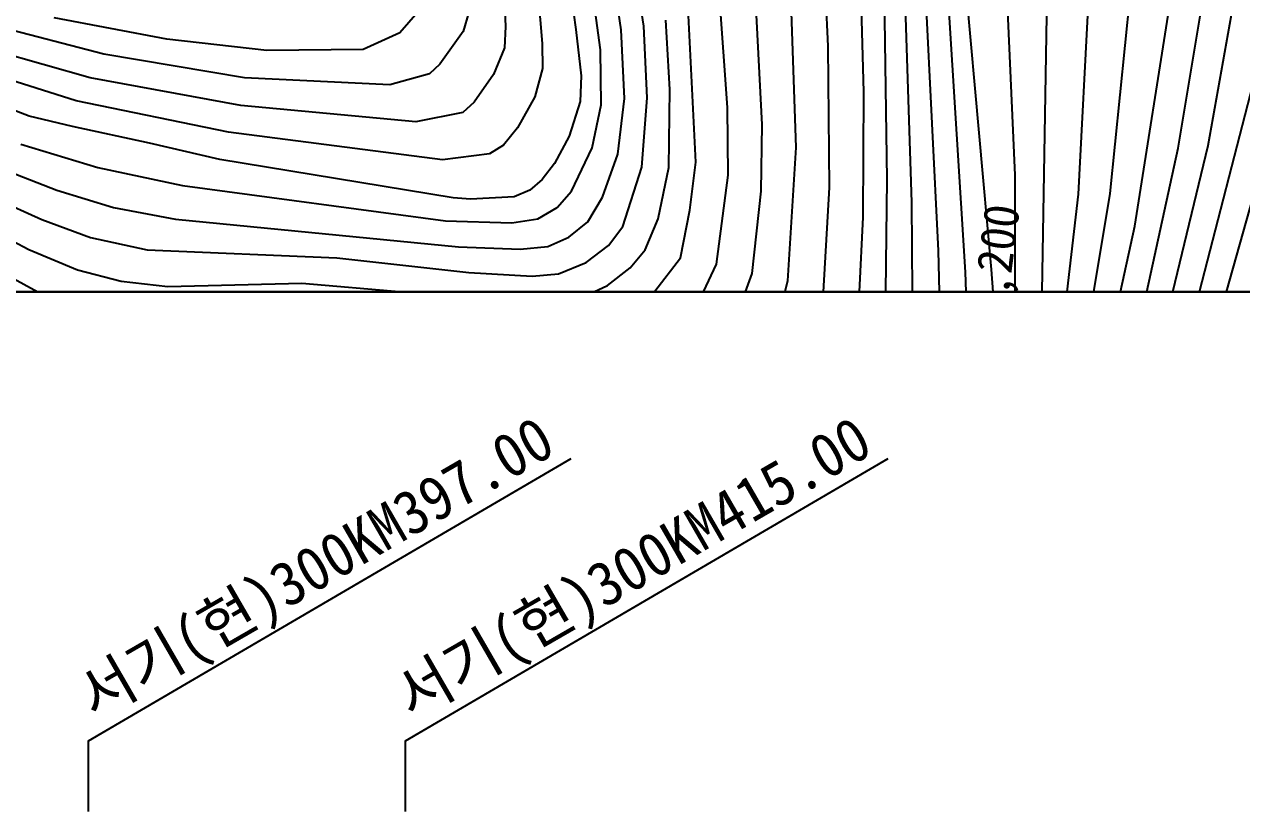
# Model space of a CAD drawing. Header units: millimetres. Extents: x 18534 to 19330, y 1103 to 1809.
# Drawn here: x 19117.1 to 19186.1, y 1364.9 to 1409.6 of the extents above; entities that cross this region are included whole.
import ezdxf
from ezdxf.enums import TextEntityAlignment as Align
from ezdxf.xclip import XClip

# ---------------------------------------------------------------- set-up
doc = ezdxf.new("R2010")
doc.units = ezdxf.units.MM
doc.header["$LTSCALE"] = 10
doc.header["$MEASUREMENT"] = 0
doc.header["$XCLIPFRAME"] = 2
doc.layers.add('TX-PAPR', color=2, linetype='Continuous', plot=False)
for name, color, linetype in [('TZ-BASE', 253, 'Continuous'), ('TZ-LEAL', 1, 'Continuous'), ('TZ-LEAT', 3, 'Continuous')]:
    doc.layers.add(name, color=color, linetype=linetype)
doc.styles.add('HANA', font='GulimChe.ttf')
doc.styles.add('굴림체', font='GulimChe.ttf')

# ---------------------------------------------------------------- blocks, each defined once
blk = doc.blocks.new('JD-DFMKFD4RX')
at = {"layer": 'TZ-BASE'}
for p, q in [((539.847, -38.613, 179), (540.825, -61.055, 179)), ((542.148, -38.608, 180), (542.861, -63.646, 180)), ((543.755, -38.372, 181), (544.174, -68.632, 181)), ((562.406, -66.689, 192), (566.926, -41.472, 192)), ((524.269, -43.504, 170), (526.535, -60.105, 170)), ((560.714, -66.847, 191), (564.695, -42.907, 191)), ((558.256, -71.276, 190), (562.454, -44.528, 190)), ((527.936, -61.274, 171), (525.688, -44.936, 171)), ((529.114, -60.133, 172), (527.153, -46.813, 172)), ((530.383, -59.926, 173), (528.397, -47.014, 173)), ((544.899, -48.732, 182), (545.571, -69.931, 182)), ((522.125, -50.028, 168), (522.548, -59.94, 168)), ((523.695, -50.577, 169), (524.633, -60.907, 169)), ((547.232, -51.6, 184), (548.613, -73.881, 184)), ((546.054, -51.963, 183), (547.085, -72.663, 183)), ((548.303, -53.845, 185), (550.095, -73.728, 185)), ((556.845, -69.427, 189), (558.371, -54.414, 189)), ((551.463, -68.373, 186), (550.88, -55.25, 186)), ((552.947, -76.97, 187), (553.315, -55.583, 187)), ((555.058, -69.463, 188), (555.75, -55.916, 188)), ((499.751, -61.509, 167), (483.59, -57.291, 167)), ((534.651, -57.968, 176), (535.12, -64.535, 176)), ((536.721, -58.56, 177), (537.078, -65.504, 177)), ((498.974, -62.845, 168), (486.034, -59.179, 168)), ((517.567, -59.131, 166), (516.553, -60.294, 166)), ((520.46, -59.122, 167), (520.15, -60.23, 167)), ((533.346, -67.644, 175), (532.908, -58.943, 175)), ((538.759, -59.132, 178), (539.012, -66.806, 178)), ((503.321, -60.652, 166), (496.929, -59.446, 166)), ((522.548, -59.94, 168), (522.489, -61.157, 168)), ((530.581, -63.984, 173), (530.383, -59.926, 173)), ((531.861, -63.521, 174), (531.64, -59.587, 174)), ((508.998, -61.306, 166), (503.321, -60.652, 166)), ((516.553, -60.294, 166), (514.462, -61.24, 166)), ((520.15, -60.23, 167), (518.826, -62.075, 167)), ((526.535, -60.105, 170), (526.828, -62.74, 170)), ((529.293, -64.026, 172), (529.114, -60.133, 172)), ((498.179, -64.164, 169), (488.607, -61.13, 169)), ((514.462, -61.24, 166), (508.998, -61.306, 166)), ((522.489, -61.157, 168), (521.871, -62.661, 168)), ((524.633, -60.907, 169), (524.643, -62.319, 169)), ((527.965, -64.387, 171), (527.936, -61.274, 171)), ((540.825, -61.055, 179), (540.903, -69.075, 179)), ((507.74, -62.848, 167), (499.751, -61.509, 167)), ((518.826, -62.075, 167), (518.227, -62.63, 167)), ((495.526, -65.032, 170), (488.197, -62.234, 170)), ((507.532, -64.43, 168), (498.974, -62.845, 168)), ((518.227, -62.63, 167), (515.973, -63.254, 167)), ((521.871, -62.661, 168), (520.757, -64.239, 168)), ((524.643, -62.319, 169), (524.202, -63.939, 169)), ((526.828, -62.74, 170), (526.772, -64.195, 170)), ((562.403, -78.696, 194), (566.942, -62.557, 194)), ((515.973, -63.254, 167), (507.74, -62.848, 167)), ((531.807, -67.934, 174), (531.861, -63.521, 174)), ((560.978, -78.621, 193), (564.964, -63.191, 193)), ((506.829, -65.945, 169), (498.179, -64.164, 169)), ((524.202, -63.939, 169), (523.233, -65.692, 169)), ((526.772, -64.195, 170), (526.164, -66.162, 170)), ((528.91, -67.183, 172), (529.293, -64.026, 172)), ((530.269, -67.931, 173), (530.581, -63.984, 173)), ((542.861, -63.646, 180), (542.818, -70.755, 180)), ((485.988, -64.895, 172), (497.093, -69.229, 172)), ((517.451, -65.354, 168), (507.532, -64.43, 168)), ((520.117, -64.813, 168), (517.451, -65.354, 168)), ((520.757, -64.239, 168), (520.117, -64.813, 168)), ((527.452, -66.833, 171), (527.965, -64.387, 171)), ((535.12, -64.535, 176), (535.151, -68.385, 176)), ((497.97, -65.611, 170), (495.526, -65.032, 170)), ((537.078, -65.504, 177), (537.028, -69.291, 177)), ((502.353, -66.571, 170), (497.97, -65.611, 170)), ((518.962, -67.503, 169), (506.829, -65.945, 169)), ((523.233, -65.692, 169), (522.423, -66.676, 169)), ((526.164, -66.162, 170), (525.315, -67.717, 170)), ((487.444, -66.905, 173), (496.237, -70.897, 173)), ((495.052, -66.613, 171), (499.413, -67.94, 171)), ((506.345, -67.482, 170), (502.353, -66.571, 170)), ((522.423, -66.676, 169), (521.628, -67.167, 169)), ((526.293, -69.284, 171), (527.452, -66.833, 171)), ((539.012, -66.806, 178), (538.544, -74.373, 178)), ((558.308, -77.86, 191), (560.714, -66.847, 191)), ((559.551, -78.572, 192), (562.406, -66.689, 192)), ((519.579, -69.655, 170), (506.345, -67.482, 170)), ((521.628, -67.167, 169), (518.962, -67.503, 169)), ((528.048, -69.626, 172), (528.91, -67.183, 172)), ((532.996, -70.365, 175), (533.346, -67.644, 175)), ((568.803, -67.604, 196), (563.73, -84.524, 196)), ((499.413, -67.94, 171), (504.224, -68.973, 171)), ((525.315, -67.717, 170), (524.618, -68.619, 170)), ((529.196, -71.298, 173), (530.269, -67.931, 173)), ((531.199, -70.857, 174), (531.807, -67.934, 174)), ((504.224, -68.973, 171), (519.143, -70.975, 171)), ((524.618, -68.619, 170), (523.919, -69.23, 170)), ((535.151, -68.385, 176), (534.502, -73.426, 176)), ((544.174, -68.632, 181), (544.096, -75.99, 181)), ((551.461, -78.152, 186), (551.463, -68.373, 186)), ((489.601, -69.494, 174), (495.5, -72.603, 174)), ((497.093, -69.229, 172), (500.31, -70.208, 172)), ((520.549, -69.744, 170), (519.579, -69.655, 170)), ((523.026, -69.6, 170), (520.549, -69.744, 170)), ((523.919, -69.23, 170), (523.026, -69.6, 170)), ((525.479, -70.211, 171), (526.293, -69.284, 171)), ((527.216, -71.029, 172), (528.048, -69.626, 172)), ((537.028, -69.291, 177), (536.516, -73.965, 177)), ((540.903, -69.075, 179), (540.55, -75.124, 179)), ((553.929, -78.959, 188), (555.058, -69.463, 188)), ((555.315, -78.682, 189), (556.845, -69.427, 189)), ((562.053, -84.382, 195), (566.622, -69.638, 195)), ((500.31, -70.208, 172), (503.822, -70.866, 172)), ((524.373, -70.847, 171), (525.479, -70.211, 171)), ((532.477, -73.064, 175), (532.996, -70.365, 175)), ((545.571, -69.931, 182), (545.632, -76.365, 182)), ((496.237, -70.897, 173), (498.996, -71.915, 173)), ((503.822, -70.866, 172), (519.877, -72.452, 172)), ((519.143, -70.975, 171), (522.909, -71.074, 171)), ((522.909, -71.074, 171), (524.373, -70.847, 171)), ((526.145, -71.892, 172), (527.216, -71.029, 172)), ((530.471, -72.623, 174), (531.199, -70.857, 174)), ((542.818, -70.755, 180), (542.531, -76.549, 180)), ((528.383, -72.373, 173), (529.196, -71.298, 173)), ((556.723, -78.213, 190), (558.256, -71.276, 190)), ((498.996, -71.915, 173), (502.208, -72.616, 173)), ((519.877, -72.452, 172), (523.372, -72.568, 172)), ((523.372, -72.568, 172), (524.936, -72.418, 172)), ((524.936, -72.418, 172), (526.145, -71.892, 172)), ((527.112, -73.337, 173), (528.383, -72.373, 173)), ((495.5, -72.603, 174), (498.261, -73.75, 174)), ((502.208, -72.616, 173), (512.973, -73.064, 173)), ((512.973, -73.064, 173), (520.457, -73.902, 173)), ((529.622, -73.643, 174), (530.471, -72.623, 174)), ((531.024, -74.952, 175), (532.477, -73.064, 175)), ((547.085, -72.663, 183), (547.18, -76.575, 183)), ((493.82, -73.802, 175), (496.729, -75.386, 175)), ((498.261, -73.75, 174), (500.745, -74.394, 174)), ((525.552, -73.979, 173), (527.112, -73.337, 173)), ((528.322, -74.634, 174), (529.622, -73.643, 174)), ((534.502, -73.426, 176), (532.984, -76.598, 176)), ((548.613, -73.881, 184), (548.728, -76.948, 184)), ((550.095, -73.728, 185), (550.308, -76.674, 185)), ((500.745, -74.394, 174), (503.382, -74.688, 174)), ((503.382, -74.688, 174), (510.994, -74.503, 174)), ((510.994, -74.503, 174), (523.259, -75.569, 174)), ((520.457, -73.902, 173), (524.061, -74.104, 173)), ((524.061, -74.104, 173), (525.552, -73.979, 173)), ((536.516, -73.965, 177), (535.202, -77.626, 177)), ((538.544, -74.373, 178), (537.698, -77.736, 178)), ((526.814, -75.359, 174), (528.322, -74.634, 174)), ((528.934, -76.413, 175), (531.024, -74.952, 175))]:
    blk.add_line(p, q, dxfattribs=at)
at = {"layer": 'TZ-BASE', "style": 'HANA'}
blk.add_text('191,200', height=2, rotation=82.67756, dxfattribs=at).set_placement((551.726, -70.181, 145), align=Align.RIGHT)

msp = doc.modelspace()

# ---------------------------------------------------------------- linework, layer by layer
at = {"layer": 'TX-PAPR', "flags": 128}
msp.add_lwpolyline([(19321.825, 1544.371), (19321.825, 1394.371), (18621.825, 1394.371), (18621.825, 1544.371), (19321.825, 1544.371)], dxfattribs=at)
at = {"layer": 'TZ-LEAL'}
for points in [[(19148.066, 1384.896), (19120.685, 1368.871), (19120.685, 1364.871)], [(19166.066, 1384.896), (19138.685, 1368.871), (19138.685, 1364.871)]]:
    msp.add_lwpolyline(points, dxfattribs=at)

# ---------------------------------------------------------------- block references
at = {"layer": 'TZ-BASE'}
ref = msp.add_blockref('JD-DFMKFD4RX', (18621.825, 1469.371), dxfattribs=at)
XClip(ref).set_block_clipping_path([(-0.0000000001, -75), (700, 75.0000000001)])

# ---------------------------------------------------------------- texts
at = {"layer": 'TZ-LEAT', "style": '굴림체'}
for s, p in [('서기(현)300KM397.00', (19134.179, 1377.664)), ('서기(현)300KM415.00', (19152.179, 1377.664))]:
    msp.add_text(s, height=2.5, rotation=30, dxfattribs=at).set_placement(p, align=Align.CENTER)

doc.saveas('drawing.dxf')
